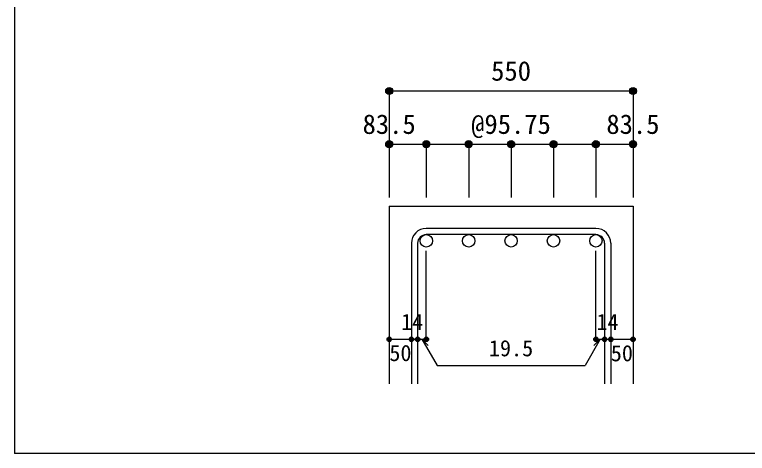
# Model space of a CAD drawing. Units: millimetres at full size, sheet at 1:20. Extents: x -3982 to 3969, y -2797 to 2801.
# Drawn here: x -3982 to -2332, y -2797 to -1808 of the extents above; entities that cross this region are included whole.
import ezdxf
from ezdxf.enums import TextEntityAlignment as Align

# ---------------------------------------------------------------- set-up
doc = ezdxf.new("R2010")
doc.units = ezdxf.units.MM
doc.header["$LTSCALE"] = 20
doc.header["$PDMODE"] = 32
doc.header["$PDSIZE"] = 10
for name, color, linetype in [('6-1_躯体線', 2, 'Continuous'), ('6-5_梁主筋', 7, 'Continuous'), ('6-6_S.T.P.', 7, 'Continuous'), ('6-D_寸法', 4, 'Continuous'), ('F-0_枠', 6, 'Continuous')]:
    doc.layers.add(name, color=color, linetype=linetype)
doc.styles.add('ＭＳ ゴシック', font='')
doc.styles.get('ＭＳ ゴシック').set_extended_font_data('MS Gothic')

msp = doc.modelspace()

# ---------------------------------------------------------------- linework, layer by layer
at = {"layer": '6-1_躯体線'}
for p, q in [((-3138.37, -2239.67), (-3138.37, -2639.67)), ((-3138.37, -2239.67), (-2589.37, -2239.67)), ((-2589.37, -2239.67), (-2589.37, -2639.67))]:
    msp.add_line(p, q, dxfattribs=at)
at = {"layer": '6-5_梁主筋', "color": 3}
for centre in [(-3054.87, -2317.67), (-2959.37, -2317.67), (-2863.87, -2317.67), (-2768.37, -2317.67), (-2672.87, -2317.67)]:
    msp.add_circle(centre, 14, dxfattribs=at)
at = {"layer": '6-6_S.T.P.'}
for p, q in [((-2672.87, -2289.67), (-3054.87, -2289.67)), ((-2672.87, -2303.67), (-3054.87, -2303.67)), ((-3088.37, -2323.17), (-3088.37, -2639.67)), ((-3074.37, -2323.17), (-3074.37, -2639.67)), ((-2653.37, -2323.17), (-2653.37, -2639.67)), ((-2639.37, -2323.17), (-2639.37, -2639.67))]:
    msp.add_line(p, q, dxfattribs=at)
for centre, radius, start, end in [((-3054.87, -2323.17), 33.5, 90, 180), ((-2672.87, -2323.17), 33.5, 0, 90), ((-3054.87, -2323.17), 19.5, 90, 180), ((-2672.87, -2323.17), 19.5, 0, 90)]:
    msp.add_arc(centre, radius, start, end, dxfattribs=at)
at = {"layer": '6-D_寸法'}
for p, q in [((-3138.37, -1979.67), (-3138.37, -2099.67)), ((-3138.37, -1979.67), (-2589.37, -1979.67)), ((-3138.37, -1979.67), (-2589.37, -1979.67)), ((-2589.37, -1979.67), (-2589.37, -2099.67)), ((-3138.37, -2099.67), (-3054.87, -2099.67)), ((-3138.37, -2099.67), (-3138.37, -2219.67)), ((-3054.87, -2099.67), (-3054.87, -2219.67)), ((-3054.87, -2099.67), (-2863.87, -2099.67)), ((-2959.37, -2099.67), (-2959.37, -2219.67)), ((-2863.87, -2099.67), (-2863.87, -2219.67)), ((-2863.87, -2099.67), (-2672.87, -2099.67)), ((-2768.37, -2099.67), (-2768.37, -2219.67)), ((-2672.87, -2099.67), (-2672.87, -2219.67)), ((-2672.87, -2099.67), (-2589.37, -2099.67)), ((-2589.37, -2099.67), (-2589.37, -2219.67)), ((-3054.87, -2539.67), (-3054.87, -2340.34)), ((-2672.87, -2539.67), (-2672.87, -2340.34)), ((-3138.37, -2539.67), (-3088.37, -2539.67)), ((-3088.37, -2539.67), (-3054.87, -2539.67)), ((-3064.62, -2539.67), (-3050.47, -2553.81)), ((-3064.62, -2539.67), (-3030.39, -2598.95)), ((-2663.12, -2539.67), (-2697.34, -2598.95)), ((-2663.12, -2539.67), (-2677.26, -2553.81)), ((-2672.87, -2539.67), (-2589.37, -2539.67)), ((-2653.37, -2539.67), (-2639.37, -2539.67)), ((-3030.39, -2598.95), (-2697.34, -2598.95))]:
    msp.add_line(p, q, dxfattribs=at)
msp.add_lwpolyline([(-2589.37, -1979.67), (-2589.37, -2099.67), (-2589.37, -2219.67)], dxfattribs=at)
for centre, radius in [((-3138.37, -1979.67), 8), ((-3138.37, -1979.67), 7.2), ((-3138.37, -1979.67), 6.4), ((-3138.37, -1979.67), 5.6), ((-3138.37, -1979.67), 4.8), ((-3138.37, -1979.67), 4), ((-3138.37, -1979.67), 3.2), ((-3138.37, -1979.67), 2.4), ((-3138.37, -1979.67), 1.6), ((-3138.37, -1979.67), 0.8), ((-2589.37, -1979.67), 8), ((-2589.37, -1979.67), 7.2), ((-2589.37, -1979.67), 6.4), ((-2589.37, -1979.67), 5.6), ((-2589.37, -1979.67), 4.8), ((-2589.37, -1979.67), 4), ((-2589.37, -1979.67), 3.2), ((-2589.37, -1979.67), 2.4), ((-2589.37, -1979.67), 1.6), ((-2589.37, -1979.67), 0.8), ((-3138.37, -2099.67), 8), ((-3138.37, -2099.67), 7.2), ((-3138.37, -2099.67), 6.4), ((-3138.37, -2099.67), 5.6), ((-3138.37, -2099.67), 4.8), ((-3054.87, -2099.67), 8), ((-3054.87, -2099.67), 7.2), ((-3054.87, -2099.67), 6.4), ((-3054.87, -2099.67), 5.6), ((-3054.87, -2099.67), 4.8), ((-2959.37, -2099.67), 8), ((-2959.37, -2099.67), 7.2), ((-2959.37, -2099.67), 6.4), ((-2959.37, -2099.67), 5.6), ((-2959.37, -2099.67), 4.8), ((-2863.87, -2099.67), 8), ((-2863.87, -2099.67), 7.2), ((-2863.87, -2099.67), 6.4), ((-2863.87, -2099.67), 5.6), ((-2863.87, -2099.67), 4.8), ((-2768.37, -2099.67), 8), ((-2768.37, -2099.67), 7.2), ((-2768.37, -2099.67), 6.4), ((-2768.37, -2099.67), 5.6), ((-2768.37, -2099.67), 4.8), ((-2672.87, -2099.67), 8), ((-2672.87, -2099.67), 7.2), ((-2672.87, -2099.67), 6.4), ((-2672.87, -2099.67), 5.6), ((-2672.87, -2099.67), 4.8), ((-2589.37, -2099.67), 8), ((-2589.37, -2099.67), 7.2), ((-2589.37, -2099.67), 6.4), ((-2589.37, -2099.67), 5.6), ((-2589.37, -2099.67), 4.8), ((-3138.37, -2099.67), 4), ((-3138.37, -2099.67), 3.2), ((-3138.37, -2099.67), 2.4), ((-3138.37, -2099.67), 1.6), ((-3138.37, -2099.67), 0.8), ((-3054.87, -2099.67), 4), ((-3054.87, -2099.67), 3.2), ((-3054.87, -2099.67), 2.4), ((-3054.87, -2099.67), 1.6), ((-3054.87, -2099.67), 0.8), ((-2959.37, -2099.67), 4), ((-2959.37, -2099.67), 3.2), ((-2959.37, -2099.67), 2.4), ((-2959.37, -2099.67), 1.6), ((-2959.37, -2099.67), 0.8), ((-2863.87, -2099.67), 4), ((-2863.87, -2099.67), 3.2), ((-2863.87, -2099.67), 2.4), ((-2863.87, -2099.67), 1.6), ((-2863.87, -2099.67), 0.8), ((-2768.37, -2099.67), 4), ((-2768.37, -2099.67), 3.2), ((-2768.37, -2099.67), 2.4), ((-2768.37, -2099.67), 1.6), ((-2768.37, -2099.67), 0.8), ((-2672.87, -2099.67), 4), ((-2672.87, -2099.67), 3.2), ((-2672.87, -2099.67), 2.4), ((-2672.87, -2099.67), 1.6), ((-2672.87, -2099.67), 0.8), ((-2589.37, -2099.67), 4), ((-2589.37, -2099.67), 3.2), ((-2589.37, -2099.67), 2.4), ((-2589.37, -2099.67), 1.6), ((-2589.37, -2099.67), 0.8), ((-3138.37, -2539.67), 4), ((-3138.37, -2539.67), 3.6), ((-3138.37, -2539.67), 3.2), ((-3138.37, -2539.67), 2.8), ((-3138.37, -2539.67), 2.4), ((-3138.37, -2539.67), 2), ((-3138.37, -2539.67), 1.6), ((-3138.37, -2539.67), 1.2), ((-3138.37, -2539.67), 0.8), ((-3138.37, -2539.67), 0.4), ((-3088.37, -2539.67), 4), ((-3088.37, -2539.67), 3.6), ((-3088.37, -2539.67), 3.2), ((-3088.37, -2539.67), 2.8), ((-3088.37, -2539.67), 2.4), ((-3088.37, -2539.67), 2), ((-3088.37, -2539.67), 1.6), ((-3088.37, -2539.67), 1.2), ((-3088.37, -2539.67), 0.8), ((-3088.37, -2539.67), 0.4), ((-3074.37, -2539.67), 4), ((-3074.37, -2539.67), 3.6), ((-3074.37, -2539.67), 3.2), ((-3074.37, -2539.67), 2.8), ((-3074.37, -2539.67), 2.4), ((-3074.37, -2539.67), 2), ((-3074.37, -2539.67), 1.6), ((-3074.37, -2539.67), 1.2), ((-3074.37, -2539.67), 0.8), ((-3074.37, -2539.67), 0.4), ((-3054.87, -2539.67), 4), ((-3054.87, -2539.67), 3.6), ((-3054.87, -2539.67), 3.2), ((-3054.87, -2539.67), 2.8), ((-3054.87, -2539.67), 2.4), ((-3054.87, -2539.67), 2), ((-3054.87, -2539.67), 1.6), ((-3054.87, -2539.67), 1.2), ((-3054.87, -2539.67), 0.8), ((-3054.87, -2539.67), 0.4), ((-2672.87, -2539.67), 4), ((-2672.87, -2539.67), 3.6), ((-2672.87, -2539.67), 3.2), ((-2672.87, -2539.67), 2.8), ((-2672.87, -2539.67), 2.4), ((-2672.87, -2539.67), 2), ((-2672.87, -2539.67), 1.6), ((-2672.87, -2539.67), 1.2), ((-2672.87, -2539.67), 0.8), ((-2672.87, -2539.67), 0.4), ((-2653.37, -2539.67), 4), ((-2653.37, -2539.67), 3.6), ((-2653.37, -2539.67), 3.2), ((-2653.37, -2539.67), 2.8), ((-2653.37, -2539.67), 2.4), ((-2653.37, -2539.67), 2), ((-2653.37, -2539.67), 1.6), ((-2653.37, -2539.67), 1.2), ((-2653.37, -2539.67), 0.8), ((-2653.37, -2539.67), 0.4), ((-2639.37, -2539.67), 4), ((-2639.37, -2539.67), 3.6), ((-2639.37, -2539.67), 3.2), ((-2639.37, -2539.67), 2.8), ((-2639.37, -2539.67), 2.4), ((-2639.37, -2539.67), 2), ((-2639.37, -2539.67), 1.6), ((-2639.37, -2539.67), 1.2), ((-2639.37, -2539.67), 0.8), ((-2639.37, -2539.67), 0.4), ((-2589.37, -2539.67), 4), ((-2589.37, -2539.67), 3.6), ((-2589.37, -2539.67), 3.2), ((-2589.37, -2539.67), 2.8), ((-2589.37, -2539.67), 2.4), ((-2589.37, -2539.67), 2), ((-2589.37, -2539.67), 1.6), ((-2589.37, -2539.67), 1.2), ((-2589.37, -2539.67), 0.8), ((-2589.37, -2539.67), 0.4)]:
    msp.add_circle(centre, radius, dxfattribs=at)
at = {"layer": '6-D_寸法', "color": 7}
for p in [(-3138.37, -1979.67), (-2589.37, -1979.67), (-3138.37, -2099.67), (-3054.87, -2099.67), (-2959.37, -2099.67), (-2863.87, -2099.67), (-2768.37, -2099.67), (-2672.87, -2099.67), (-2589.37, -2099.67), (-3138.37, -2539.67), (-3088.37, -2539.67), (-3074.37, -2539.67), (-3054.87, -2539.67), (-2672.87, -2539.67), (-2653.37, -2539.67), (-2639.37, -2539.67), (-2589.37, -2539.67)]:
    msp.add_point(p, dxfattribs=at)
at = {"layer": 'F-0_枠'}
for p in [(-3981.92, 2800.77), (3969.4, -2796.83)]:
    msp.add_line(p, (-3981.92, -2796.83), dxfattribs=at)

# ---------------------------------------------------------------- texts
at = {"layer": '6-D_寸法', "style": 'ＭＳ ゴシック'}
for s, height, p in [('550', 43.99, (-2908.87, -1969.67)), ('83.5', 43.99, (-3198.37, -2089.67)), ('@95.75', 43.99, (-2953.87, -2089.67)), ('83.5', 43.99, (-2649.37, -2089.67)), ('14', 36.66, (-3111.68, -2529.6)), ('14', 36.66, (-2671.76, -2529.67)), ('50', 36.66, (-3138.11, -2599.77)), ('19.5', 36.66, (-2913.87, -2588.95)), ('50', 36.66, (-2639.37, -2600.22))]:
    msp.add_text(s, height=height, dxfattribs=at).set_placement(p, align=Align.BOTTOM_LEFT)

doc.saveas('drawing.dxf')
